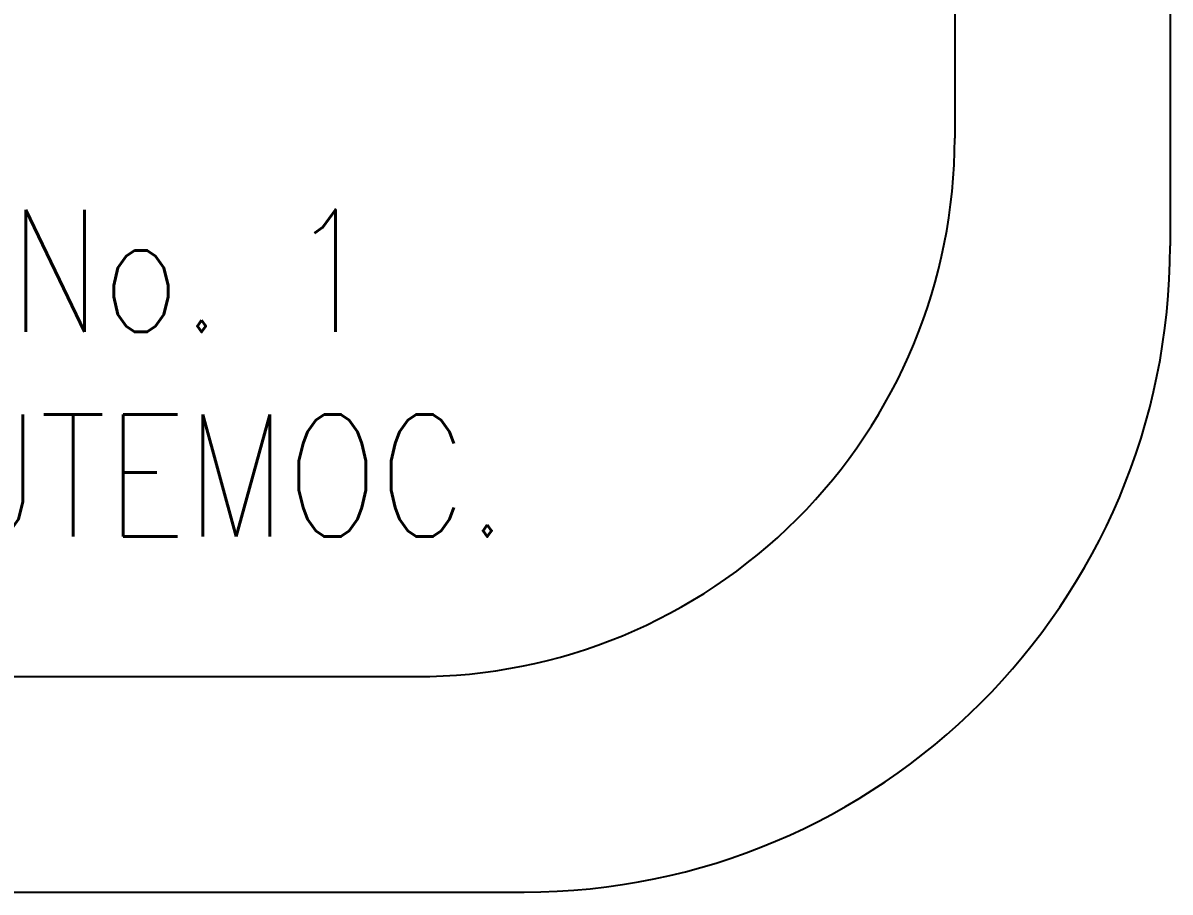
# Model space of a CAD drawing. Header units: millimetres. Extents: x -90 to 45, y 1085 to 1175.
# Drawn here: x 36.796 to 38.675, y 1160.604 to 1162.028 of the extents above; entities that cross this region are included whole.
import ezdxf
from ezdxf.enums import TextEntityAlignment as Align

# ---------------------------------------------------------------- set-up
doc = ezdxf.new("R2010")
doc.units = ezdxf.units.MM
doc.layers.add('CUADRO DE DATOS', color=254, linetype='Continuous')
doc.styles.add('ROMANS', font='romans.shx', dxfattribs={"height": 0.045})

msp = doc.modelspace()

# ---------------------------------------------------------------- linework, layer by layer
at = {"layer": 'CUADRO DE DATOS'}
for p, q in [((38.6753, 1167.5185), (38.6753, 1161.6627)), ((38.3225, 1167.3421), (38.3225, 1161.8391)), ((33.3055, 1160.9571), (37.4404, 1160.9571)), ((33.1291, 1160.6043), (37.6169, 1160.6043))]:
    msp.add_line(p, q, dxfattribs=at)
for centre, radius, start, end in [((37.4405, 1161.8391), 0.882, 269.9976, 0.0024), ((37.6169, 1161.6627), 1.0585, 270, 0)]:
    msp.add_arc(centre, radius, start, end, dxfattribs=at)

# ---------------------------------------------------------------- texts
at = {"layer": 'CUADRO DE DATOS', "linetype": 'ByBlock', "style": 'ROMANS', "width": 0.8}
for s, p in [('PLAZA DE LA CONSTITUCION  No. 1', (35.4633, 1161.5219)), ('CENTRO HISTORICO, DEL. CUAHUTEMOC. ', (35.5098, 1161.1866))]:
    msp.add_text(s, height=0.2, dxfattribs=at).set_placement(p, align=Align.CENTER)

doc.saveas('drawing.dxf')
